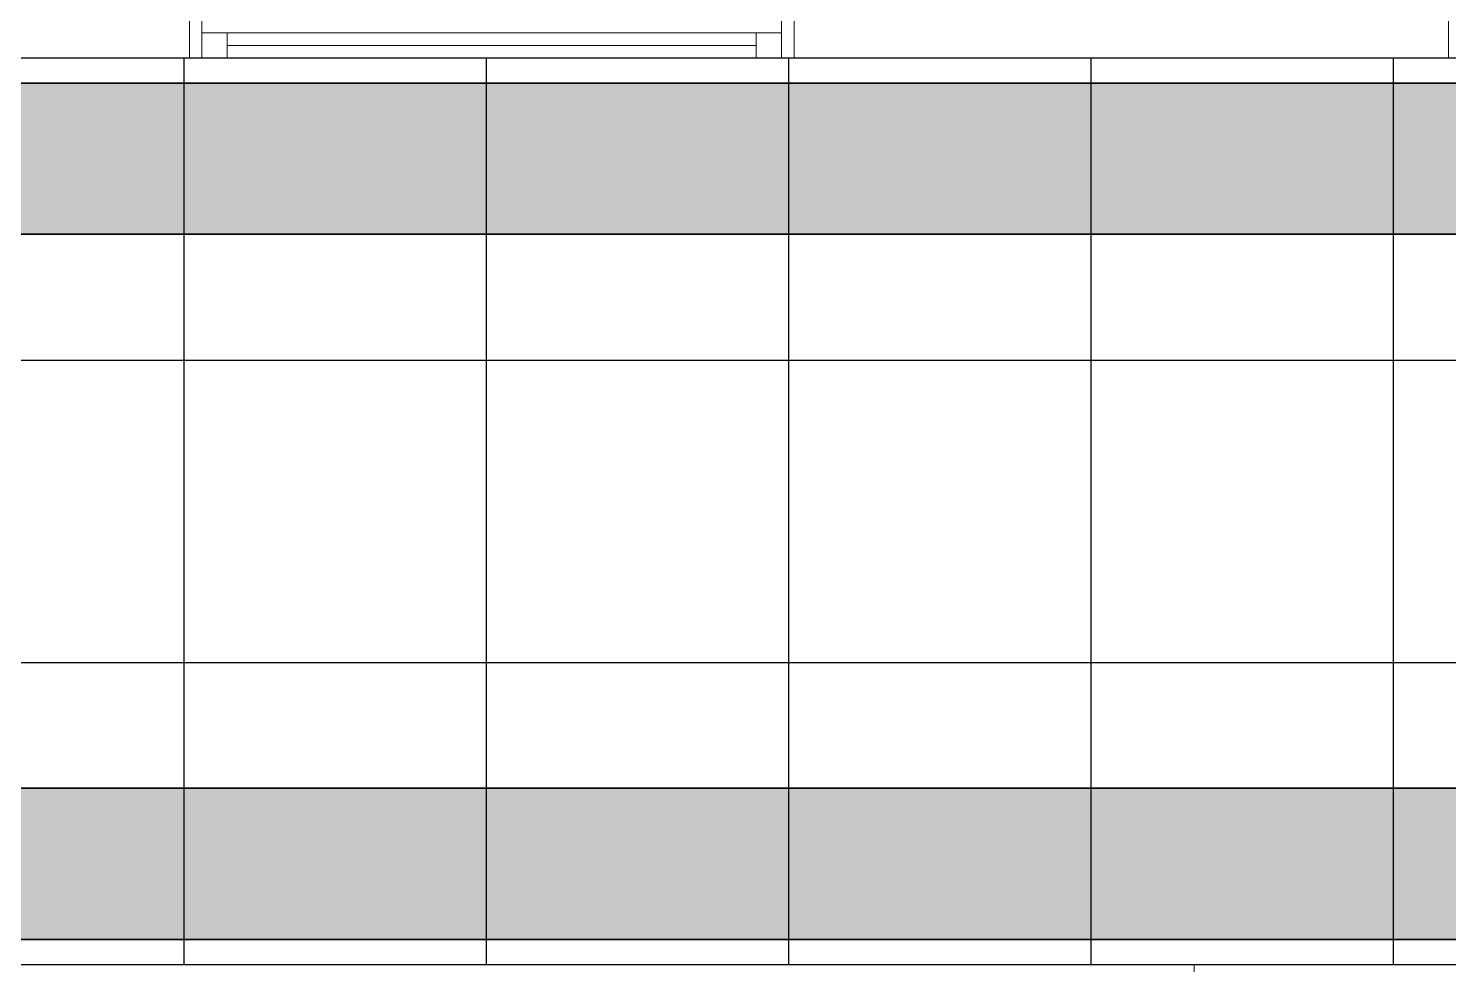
# Model space of a CAD drawing. Extents: x -509638 to 57327, y -29287 to 19916.
# Drawn here: x 10387 to 13206, y -2710 to -851 of the extents above; entities that cross this region are included whole.
import ezdxf

# ---------------------------------------------------------------- set-up
doc = ezdxf.new("R2010")
doc.units = 0
doc.header["$LTSCALE"] = 0.25
doc.linetypes.add('DASHDOT', pattern=[25.4, 12.7, -6.35, 0, -6.35])
for name, color, linetype, lineweight in [('01-First Floor$0$Aluminum', 251, 'Continuous', 5), ('01-First Floor$0$Walls', 251, 'Continuous', 5), ('E-CABL-TRAY', 10, 'Continuous', 35), ('E-LITE-CLNG-CNDT', 6, 'DASHDOT', 35), ('T-CABL-TRAY', 60, 'Continuous', 35)]:
    doc.layers.add(name, color=color, linetype=linetype, lineweight=lineweight)
doc.layers.add('01-First Floor$0$FALSE CEILING', color=251, linetype='Continuous')

# ---------------------------------------------------------------- blocks, each defined once
blk = doc.blocks.new('*U21')
at = {"lineweight": 0}
h = blk.add_hatch(dxfattribs=at)
h.set_pattern_fill('HEX', color=253, scale=8, angle=180, style=0)
h.set_pattern_definition([(180, (-14217.92, -2e-10), (6e-13, -43.99409), [25.4, -50.8]), (300, (-14217.92, -2e-10), (38.1, 21.99705), [25.4, -50.8]), (240, (-14243.32, -2e-10), (38.1, -21.99705), [25.4, -50.8])])
h.paths.add_polyline_path([(-7045.1, 300), (-7045.1, 0), (0, 0), (0, 300)])
at = {"color": 0}
for p, q in [((0, 300), (-7045.1, 300)), ((0, 0), (-7045.1, 0))]:
    blk.add_line(p, q, dxfattribs=at)
blk = doc.blocks.new('01-First Floor$0$A$C37be4daf')
at = {"layer": '01-First Floor$0$Aluminum'}
for p, q in [((1416, 598.2), (216, 598.2)), ((241, 498.2), (241, 598.2)), ((291, 548.2), (291, 598.2)), ((1341, 548.2), (1341, 598.2)), ((1391, 498.2), (1391, 598.2)), ((291, 573.2), (1341, 573.2)), ((1391, 548.2), (241, 548.2)), ((1416, 498.2), (216, 498.2))]:
    blk.add_line(p, q, dxfattribs=at)
at = {"layer": '01-First Floor$0$Walls'}
for p, q in [((216, 498.2), (216, 598.2)), ((1416, 498.2), (1416, 598.2))]:
    blk.add_line(p, q, dxfattribs=at)
blk = doc.blocks.new('01-First Floor')
at = {"layer": '01-First Floor$0$Aluminum'}
for p, q in [((12675.9, -2710), (13875.9, -2710)), ((12700.9, -2710), (12700.9, -2810))]:
    blk.add_line(p, q, dxfattribs=at)
at = {"layer": '01-First Floor$0$FALSE CEILING', "linetype": 'Continuous'}
for p, q in [((10696.4, -2710), (10696.4, -910)), ((11296.4, -2710), (11296.4, -910)), ((11896.4, -2710), (11896.4, -910)), ((12496.4, -2710), (12496.4, -910)), ((13096.4, -2710), (13096.4, -910)), ((8296.4, -1510), (48976, -1510)), ((8296.4, -2110), (48976, -2110))]:
    blk.add_line(p, q, dxfattribs=at)
at = {"layer": '01-First Floor$0$FALSE CEILING'}
blk.add_lwpolyline([(48976, -910), (8296.4, -910), (8296.4, -2710), (48976, -2710), (48976, -910)], dxfattribs=at)
at = {"layer": '01-First Floor$0$Walls'}
for p, q in [((13206, -910), (13206, 1340)), ((13206, -910), (9466.4, -910)), ((5386, -2710), (14376, -2710))]:
    blk.add_line(p, q, dxfattribs=at)
at = {"rotation": 180}
blk.add_blockref('01-First Floor$0$A$C37be4daf', (12122.9, -311.8, 0.1), dxfattribs=at)
blk = doc.blocks.new('*U57')
at = {"lineweight": 0}
h = blk.add_hatch(dxfattribs=at)
h.set_pattern_fill('HEX', color=253, scale=8, angle=180, style=0)
h.set_pattern_definition([(180, (-15953.185, -2e-10), (6e-13, -43.99409), [25.4, -50.8]), (300, (-15953.185, -2e-10), (38.1, 21.99705), [25.4, -50.8]), (240, (-15978.585, -2e-10), (38.1, -21.99705), [25.4, -50.8])])
h.paths.add_polyline_path([(-9508, 300), (-9508, 0), (0, 0), (0, 300)])
at = {"color": 0}
for p, q in [((0, 300), (-9508, 300)), ((0, 0), (-9508, 0))]:
    blk.add_line(p, q, dxfattribs=at)

msp = doc.modelspace()

# ---------------------------------------------------------------- block references
at = {"layer": 'E-CABL-TRAY', "rotation": 180}
msp.add_blockref('*U21', (6603.3, -960), dxfattribs=at)
at = {"layer": 'E-LITE-CLNG-CNDT'}
msp.add_blockref('01-First Floor', (0, 0), dxfattribs=at)
at = {"layer": 'T-CABL-TRAY', "linetype": 'Continuous', "rotation": 180}
msp.add_blockref('*U57', (4868, -2360), dxfattribs=at)

doc.saveas('drawing.dxf')
